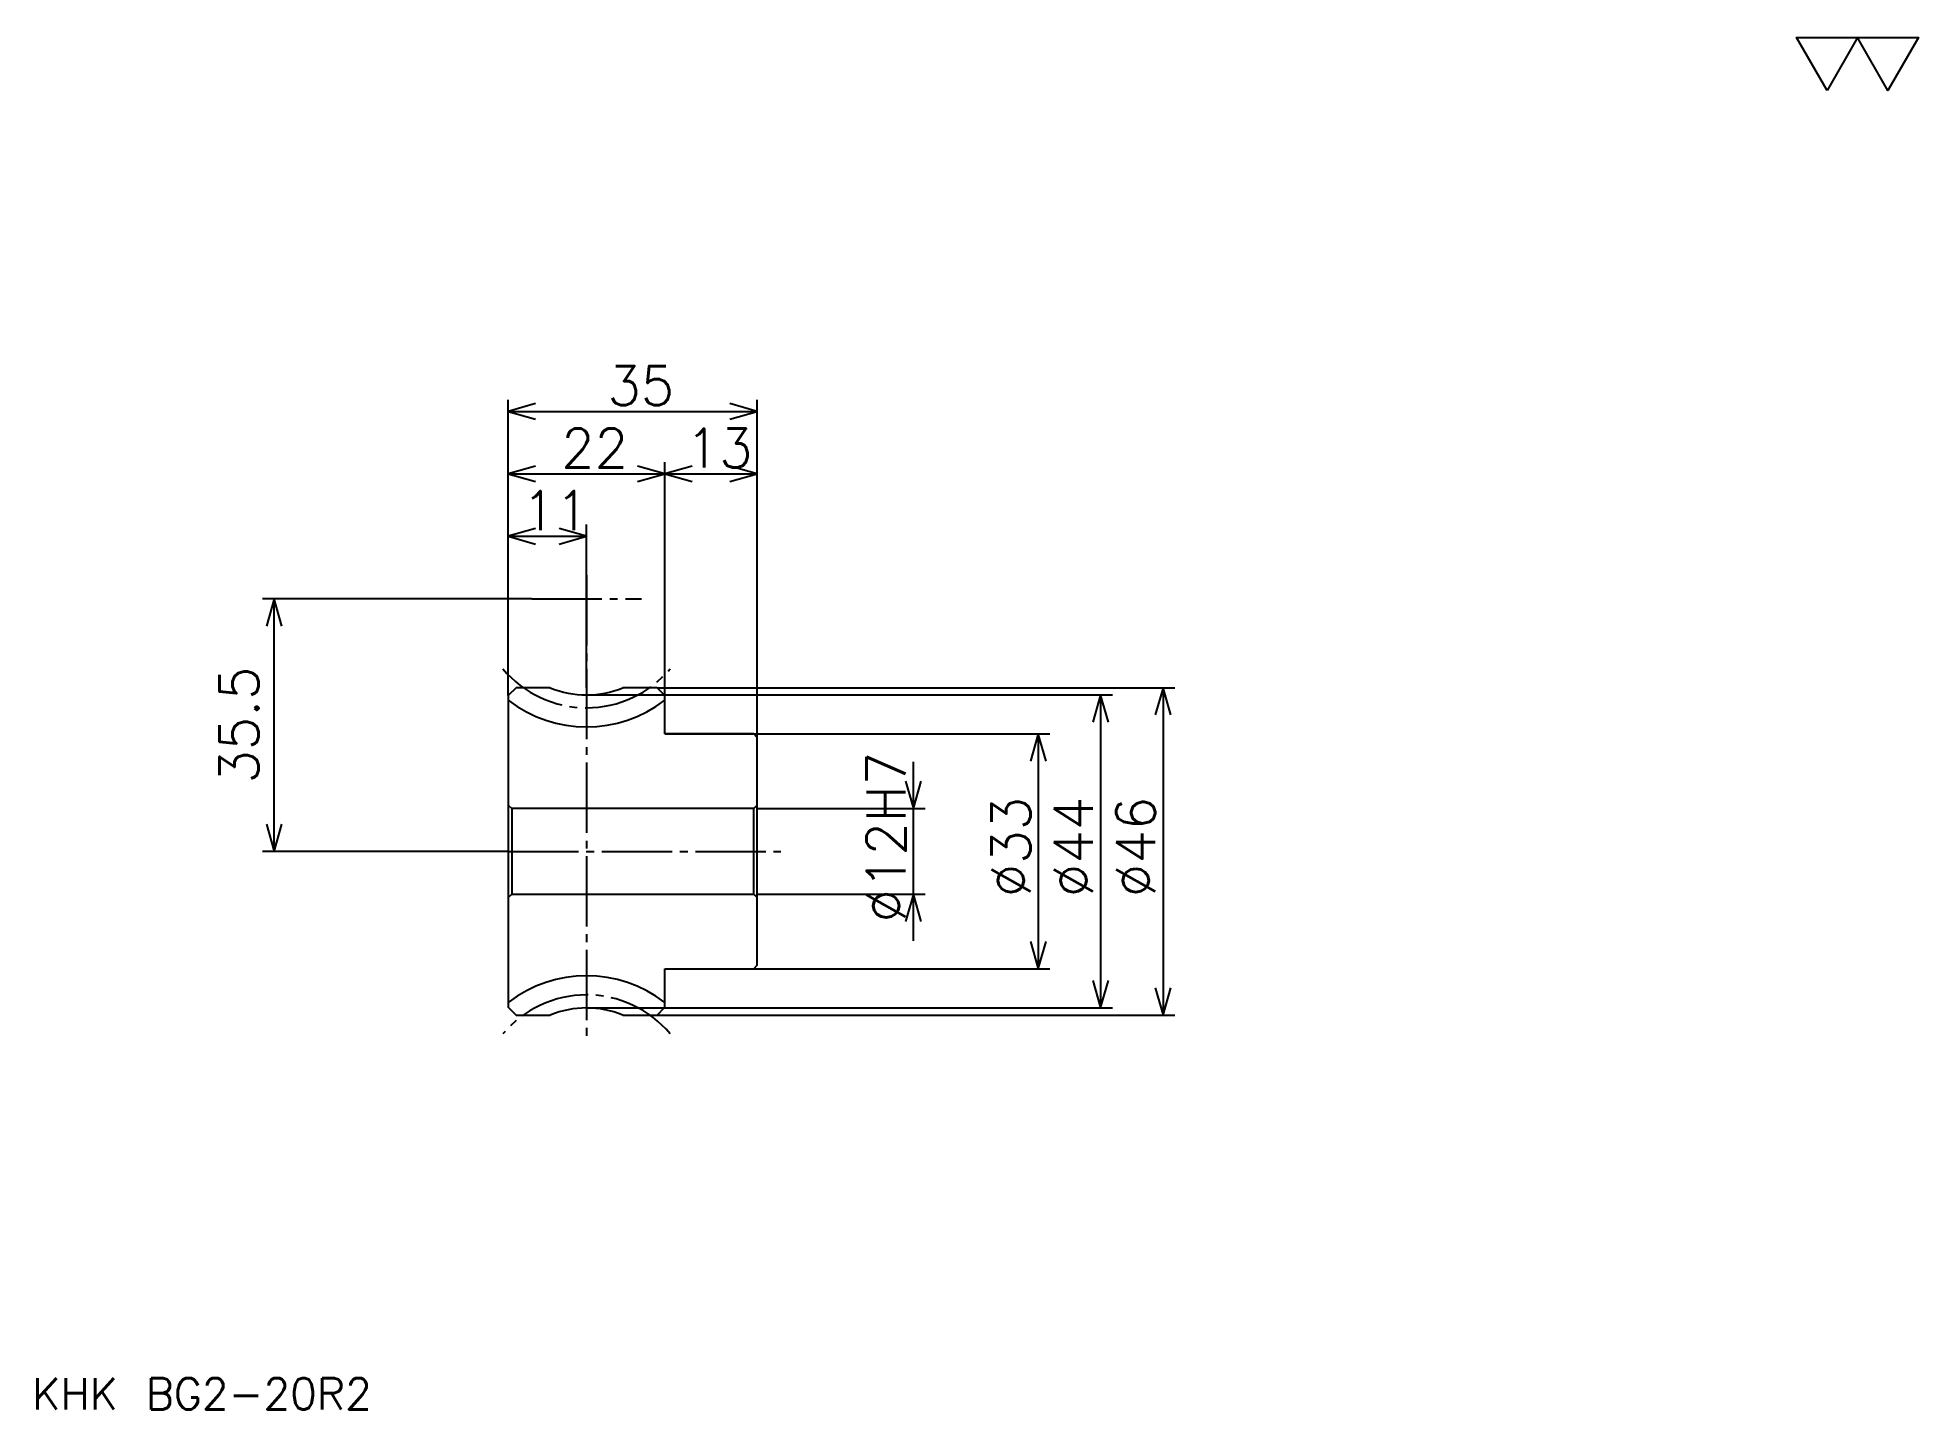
# Model space of a CAD drawing. Extents: x 12 to 276, y 12 to 205.
import ezdxf

# ---------------------------------------------------------------- set-up
doc = ezdxf.new("R2010")
doc.units = 0
doc.linetypes.add('DASHDOT', pattern=[13.16129, 9.870968, -1.096774, 1.096774, -1.096774])
doc.layers.get('0').update_dxf_attribs({"linetype": 'CONTINUOUS'})
doc.layers.add('DASHDOT', color=6, linetype='DASHDOT')
doc.styles.add('KANJI', font='TXT', dxfattribs={"bigfont": 'BIGFONT'})

msp = doc.modelspace()

# ---------------------------------------------------------------- linework, layer by layer
at = {"color": 5}
for p, q in [((77.870964, 113.483871), (77.870964, 153.951614)), ((112.870964, 113.483871), (112.870964, 153.951614)), ((77.870964, 152.306458), (112.870964, 152.306458)), ((77.870964, 143.532257), (99.870964, 143.532257)), ((99.870964, 113.483871), (99.870964, 145.177414)), ((99.870964, 143.532257), (112.870964, 143.532257)), ((88.870964, 113.483871), (88.870964, 136.403229)), ((77.870964, 134.758057), (88.870964, 134.758057)), ((81.161285, 125.983871), (43.322578, 125.983871)), ((44.967739, 90.483871), (44.967739, 125.983871)), ((77.870964, 112.3871), (77.870964, 113.483871)), ((88.870964, 112.483871), (112.870964, 112.483871)), ((98.774185, 113.483871), (112.870964, 113.483871)), ((99.870964, 112.3871), (99.870964, 113.483871)), ((112.870964, 113.483871), (171.548386, 113.483871)), ((112.870964, 106.483871), (112.870964, 113.483871)), ((112.870964, 112.483871), (162.7742, 112.483871)), ((161.129028, 112.483871), (161.129028, 68.483871)), ((169.903229, 113.483871), (169.903229, 67.483871)), ((99.870964, 106.983871), (112.870964, 106.983871)), ((112.870964, 106.983871), (154, 106.983871)), ((152.354828, 106.983871), (152.354828, 73.983871)), ((134.806458, 77.903229), (134.806458, 103.064514)), ((112.870964, 96.483871), (136.451614, 96.483871)), ((77.870964, 90.483871), (43.322578, 90.483871)), ((112.870964, 84.483871), (136.451614, 84.483871)), ((99.870964, 73.983871), (112.870964, 73.983871)), ((112.870964, 73.983871), (154, 73.983871)), ((88.870964, 68.483871), (112.870964, 68.483871)), ((98.774185, 67.483871), (112.870964, 67.483871)), ((112.870964, 68.483871), (162.7742, 68.483871)), ((112.870964, 67.483871), (171.548386, 67.483871))]:
    msp.add_line(p, q, dxfattribs=at)
at = {"color": 4}
for p, q in [((112.870964, 96.983871), (112.370964, 96.483871)), ((77.870964, 83.983871), (78.370964, 84.483871)), ((112.870964, 83.983871), (112.370964, 84.483871))]:
    msp.add_line(p, q, dxfattribs=at)
at = {"color": 7}
msp.add_lwpolyline([(263.2258, 197.419357), (258.948395, 204.833557), (276.058044, 204.833557), (271.78064, 197.419357), (267.503204, 204.833557), (263.2258, 197.419357)], dxfattribs=at)
at = {"color": 5}
for points in [[(81.709671, 153.403229), (77.870964, 152.306458), (81.709671, 151.209686)], [(109.032257, 151.209686), (112.870964, 152.306458), (109.032257, 153.403229)], [(81.709671, 144.629028), (77.870964, 143.532257), (81.709671, 142.435486)], [(96.032257, 142.435486), (99.870964, 143.532257), (96.032257, 144.629028)], [(103.709671, 144.629028), (99.870964, 143.532257), (103.709671, 142.435486)], [(109.032257, 142.435486), (112.870964, 143.532257), (109.032257, 144.629028)], [(81.709671, 135.854843), (77.870964, 134.758057), (81.709671, 133.661285)], [(85.032257, 133.661285), (88.870964, 134.758057), (85.032257, 135.854843)], [(46.064514, 122.145164), (44.967739, 125.983871), (43.870964, 122.145164)], [(162.2258, 108.645164), (161.129028, 112.483871), (160.032257, 108.645164)], [(171, 109.645164), (169.903229, 113.483871), (168.806458, 109.645164)], [(153.451599, 103.145164), (152.354828, 106.983871), (151.258057, 103.145164)], [(133.709671, 100.322578), (134.806458, 96.483871), (135.903229, 100.322578)], [(43.870964, 94.322578), (44.967739, 90.483871), (46.064514, 94.322578)], [(135.903229, 80.645164), (134.806458, 84.483871), (133.709671, 80.645164)], [(151.258057, 77.822578), (152.354828, 73.983871), (153.451599, 77.822578)], [(160.032257, 72.322578), (161.129028, 68.483871), (162.2258, 72.322578)], [(168.806458, 71.322578), (169.903229, 67.483871), (171, 71.322578)]]:
    msp.add_lwpolyline(points, dxfattribs=at)
at = {"color": 4}
for points in [[(83.771942, 113.483871), (78.967735, 113.483871), (77.870964, 112.3871), (77.870964, 83.983871)], [(99.870964, 106.983871), (99.870964, 112.3871), (98.774185, 113.483871), (93.969986, 113.483871)], [(99.870964, 73.983871), (112.370964, 73.983871), (112.870964, 74.483871), (112.870964, 106.483871), (112.370964, 106.983871), (99.870964, 106.983871)], [(77.870964, 96.983871), (78.370964, 96.483871), (78.370964, 84.483871), (112.370964, 84.483871), (112.370964, 96.483871), (78.370964, 96.483871)], [(77.870964, 83.983871), (77.870964, 68.580643), (78.967735, 67.483871), (83.771942, 67.483871)], [(93.969986, 67.483871), (98.774185, 67.483871), (99.870964, 68.580643), (99.870964, 73.983871)]]:
    msp.add_lwpolyline(points, dxfattribs=at)
for centre, radius, start, end in [((88.870964, 125.983871), 18, 232.33011338, 307.66988662), ((88.870964, 125.983871), 13.5, 247.80839416, 292.19160779), ((88.870964, 54.983871), 18, 52.33011338, 127.66988662), ((88.870964, 54.983871), 13.5, 67.80839221, 112.19160584)]:
    msp.add_arc(centre, radius, start, end, dxfattribs=at)
at = {"layer": 'DASHDOT', "color": 7}
for p, q in [((88.870964, 129.2742), (88.870964, 64.19355)), ((81.161285, 125.983871), (96.580643, 125.983871)), ((77.870964, 90.483871), (116.161285, 90.483871))]:
    msp.add_line(p, q, dxfattribs=at)
for centre, start, end in [((88.870964, 125.983871), 219.99999648, 320.00000352), ((88.870964, 54.983871), 39.99999648, 140.00000352)]:
    msp.add_arc(centre, 15.33, start, end, dxfattribs=at)

# ---------------------------------------------------------------- texts
at = {"color": 7, "style": 'KANJI'}
for s, height, p in [('35', 5.483871, (91.80645, 153.183868)), ('22', 5.483871, (85.30645, 144.409668)), ('13', 5.483871, (102.80645, 144.409668)), ('11', 5.483871, (79.80645, 135.635483)), ('KHK BG2-20R2', 4.387097, (10.967742, 12.064516))]:
    msp.add_text(s, height=height, dxfattribs=at).set_placement(p)
for s, p in [('35.5', (42.774189, 100.008064)), ('%%c12H7', (133.709671, 80.475807)), ('%%c33', (151.258057, 84.040321)), ('%%c44', (160.032257, 84.040321)), ('%%c46', (168.806458, 84.040321))]:
    msp.add_text(s, height=5.483871, rotation=90, dxfattribs=at).set_placement(p)

doc.saveas('drawing.dxf')
